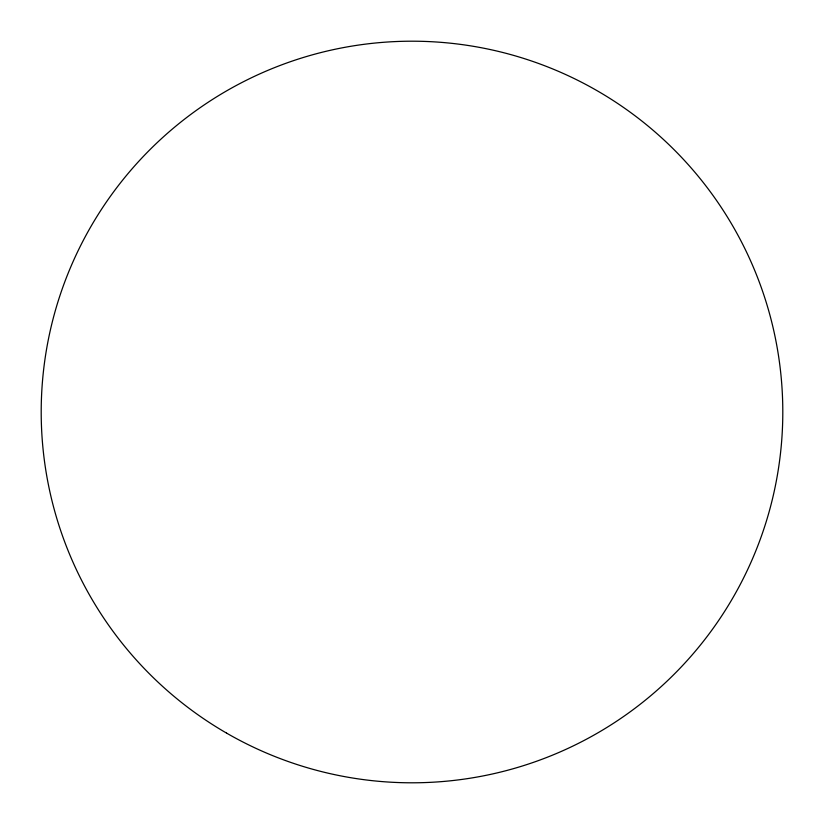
<?xml version="1.0" encoding="UTF-8"?>
<svg xmlns="http://www.w3.org/2000/svg" width="824" height="824" viewBox="0 0 824 824"><rect width="100%" height="100%" fill="white"/><g stroke="black" fill="none" stroke-linecap="round" stroke-linejoin="round"><path stroke-width="1.24" d="M226.6 733.123A370.8 370.8 0 0 0 782.8 412A370.8 370.8 0 0 0 226.6 90.877A370.8 370.8 0 0 0 226.6 733.123"/></g></svg>
